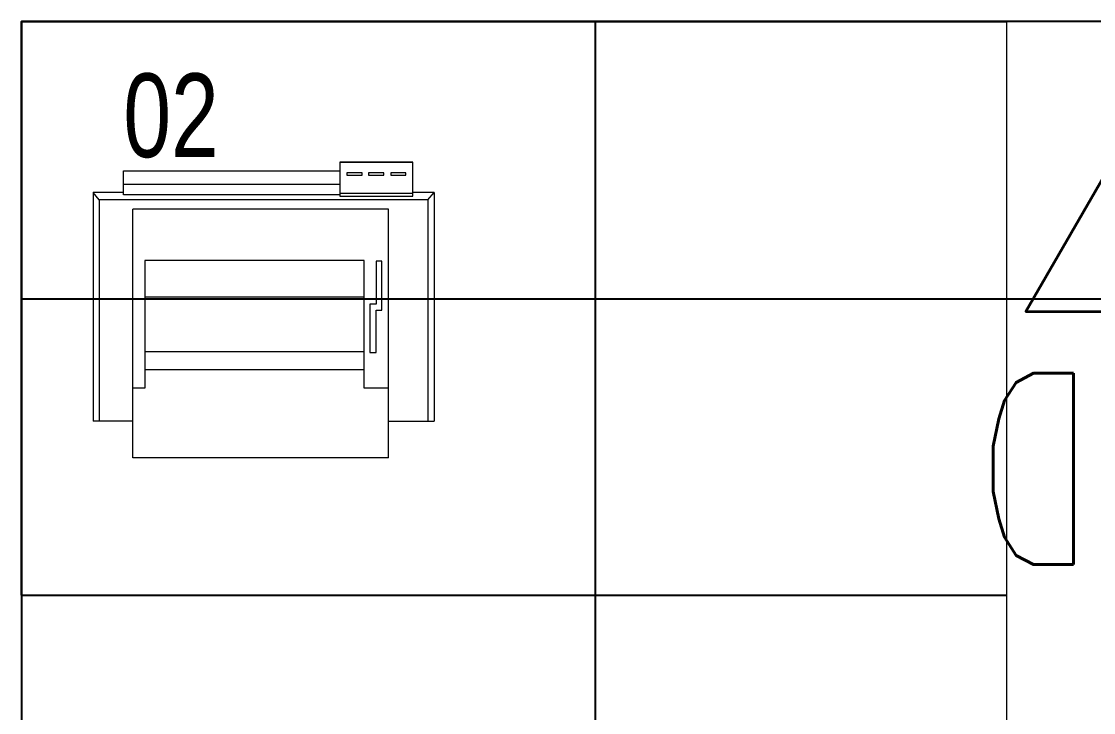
# Model space of a CAD drawing. Extents: x -560814 to 57327, y -29287 to 19916.
# Drawn here: x 38576 to 39697, y -3533 to -2810 of the extents above; entities that cross this region are included whole.
import ezdxf

# ---------------------------------------------------------------- set-up
doc = ezdxf.new("R2010")
doc.units = 0
doc.header["$LTSCALE"] = 0.25
doc.linetypes.add('DASHDOT', pattern=[25.4, 12.7, -6.35, 0, -6.35])
for name, color, linetype, lineweight in [('01-First Floor$0$72_EGR_EQP_TAG', 142, 'Continuous', 5), ('01-First Floor$0$LOADING', 253, 'Continuous', 5), ('01-First Floor$0$Walls', 251, 'Continuous', 5), ('E-LITE-CLNG-CNDT', 6, 'DASHDOT', 35), ('T-DATA-DEVC-TYPE', 2, 'Continuous', 25), ('T-DATA-WALL @ 100', 33, 'Continuous', 35)]:
    doc.layers.add(name, color=color, linetype=linetype, lineweight=lineweight)
doc.layers.add('01-First Floor$0$FALSE CEILING', color=251, linetype='Continuous')
doc.styles.add('01-First Floor$0$X3G_ENTITY_257CFD', font='swisscl.ttf', dxfattribs={"height": 200})
doc.styles.add('DC_SIMPLEX', font='SIMPLEX.shx', dxfattribs={"width": 0.7})

# ---------------------------------------------------------------- blocks, each defined once
blk = doc.blocks.new('*U42')
blk.add_hatch(color=254).paths.add_polyline_path([(1.75, 3.031), (0, 3.031), (0, 0)])
blk.add_line((0, 0), (0, 3.031))
blk.add_lwpolyline([(1.75, 3.031), (0, 0), (-1.75, 3.031)], close=True)
at = {"layer": 'T-DATA-DEVC-TYPE', "style": 'DC_SIMPLEX', "width": 0.7, "flags": 8}
blk.add_attdef('DC_TYPE', (2.682, 5.634), '', height=2, rotation=360, dxfattribs=at)
blk = doc.blocks.new('01-First Floor$0$ITPPLT2C-P')
at = {"color": 0}
for p, q in [((0.0229, 0.0318), (0.2618, 0.0318)), ((0.0304, 0.0256), (0.0229, 0.0318)), ((0.0229, 0), (0.0229, 0.0318)), ((0.0304, -0.3182), (0.0304, 0.0256)), ((0.0304, 0.0256), (0.2618, 0.0256)), ((0.2618, -0.0096), (0.2618, 0.0318)), ((0, 0), (0, -0.2262)), ((0.0252, 0), (0, 0)), ((0.0139, 0), (0.0139, -0.2262)), ((0.0252, 0), (0.0139, 0)), ((0.0252, -0.2262), (0.0252, 0)), ((0.0401, -0.2769), (0.0401, -0.0096)), ((0.3, -0.0096), (0.0401, -0.0096)), ((0.2274, -0.0222), (0.2274, -0.0096)), ((0.3, -0.2769), (0.3, -0.0096)), ((0.0939, -0.2515), (0.0939, -0.0222)), ((0.0939, -0.0222), (0.2274, -0.0222)), ((0.1321, -0.2515), (0.1321, -0.0222)), ((0.1894, -0.2515), (0.1894, -0.0222)), ((0.2082, -0.2515), (0.2082, -0.0222)), ((-0.0091, -0.2262), (0.0267, -0.2262)), ((-0.0091, -0.3023), (-0.0091, -0.2262)), ((-0.0087, -0.2262), (0.0236, -0.2262)), ((-0.0087, -0.3023), (-0.0087, -0.2262)), ((0, -0.2262), (0.0252, -0.2262)), ((0.0023, -0.2495), (0.0023, -0.2334)), ((0.0023, -0.2334), (0.0045, -0.2334)), ((0.0045, -0.2334), (0.0045, -0.2495)), ((0.0139, -0.2262), (0.0252, -0.2262)), ((0.0236, -0.2262), (0.0236, -0.3023)), ((0.0267, -0.2262), (0.0267, -0.3023)), ((0.0045, -0.2495), (0.0023, -0.2495)), ((0.0023, -0.2721), (0.0023, -0.2562)), ((0.0023, -0.2562), (0.0045, -0.2562)), ((0.0045, -0.2562), (0.0045, -0.2721)), ((0.2274, -0.2515), (0.0939, -0.2515)), ((0.1395, -0.2575), (0.19, -0.2575)), ((0.1395, -0.2641), (0.1395, -0.2575)), ((0.19, -0.2575), (0.19, -0.2641)), ((0.2274, -0.2769), (0.2274, -0.2515)), ((0.0947, -0.2701), (0.0947, -0.2641)), ((0.0947, -0.2641), (0.1395, -0.2641)), ((0.19, -0.2641), (0.1457, -0.2641)), ((0.1457, -0.2641), (0.1457, -0.2701)), ((0.0045, -0.2721), (0.0023, -0.2721)), ((0.0023, -0.295), (0.0023, -0.2793)), ((0.0023, -0.2793), (0.0045, -0.2793)), ((0.0045, -0.2793), (0.0045, -0.295)), ((0.3, -0.2769), (0.0401, -0.2769)), ((0.1457, -0.2701), (0.0947, -0.2701)), ((0.2618, -0.2769), (0.2618, -0.3246)), ((0.0267, -0.3023), (-0.0091, -0.3023)), ((0.0236, -0.3023), (-0.0087, -0.3023)), ((0.0045, -0.295), (0.0023, -0.295)), ((0.0229, -0.3246), (0.0229, -0.3023)), ((0.0304, -0.3182), (0.0229, -0.3246)), ((0.0229, -0.3246), (0.2618, -0.3246)), ((0.0304, -0.3182), (0.2618, -0.3182))]:
    blk.add_line(p, q, dxfattribs=at)
blk = doc.blocks.new('01-First Floor$0$GF21043-P')
at = {"color": 0}
for p, q in [((0.8, 0), (0.8, 0.75)), ((-0.8, 0), (0.8, 0))]:
    blk.add_line(p, q, dxfattribs=at)
blk = doc.blocks.new('01-First Floor')
at = {"layer": '01-First Floor$0$FALSE CEILING', "linetype": 'Continuous'}
for p, q in [((39176, -6100), (39176, -2810)), ((38576, -3100), (42776, -3100))]:
    blk.add_line(p, q, dxfattribs=at)
at = {"layer": '01-First Floor$0$FALSE CEILING'}
blk.add_line((38576, -3410, -0.1), (39606, -3410, -0.1), dxfattribs=at)
at = {"layer": '01-First Floor$0$FALSE CEILING', "elevation": -0.1}
blk.add_lwpolyline([(38576, -3410), (38576, -2810), (39606, -2810)], dxfattribs=at)
at = {"layer": '01-First Floor$0$FALSE CEILING'}
blk.add_lwpolyline([(38576, -6100), (42776, -6100), (42776, -2810), (38576, -2810)], close=True, dxfattribs=at)
at = {"layer": '01-First Floor$0$LOADING'}
blk.add_line((38576, -3410, -0.1), (39606, -3410, -0.1), dxfattribs=at)
at = {"layer": '01-First Floor$0$LOADING', "elevation": -0.1}
blk.add_lwpolyline([(38576, -3410), (38576, -2810), (39606, -2810)], dxfattribs=at)
at = {"layer": '01-First Floor$0$Walls'}
for q in [(38576, -6100), (42776, -2810)]:
    blk.add_line((38576, -2810), q, dxfattribs=at)
at = {"layer": '01-First Floor$0$LOADING', "extrusion": (1.19924e-18, 8.17187e-07, 1), "xscale": -1000.000000000003, "yscale": 1000.000000000003, "zscale": 1000.000000000003, "rotation": 270}
blk.add_blockref('01-First Floor$0$GF21043-P', (39606, -3610, -0.1), dxfattribs=at)
at = {"layer": '01-First Floor$0$LOADING', "extrusion": (-8.17187e-07, 1.19902e-18, -1), "xscale": 1000.000000000004, "yscale": 1000.000000000004, "zscale": 1000.000000000004, "rotation": 269.9999999932569}
blk.add_blockref('01-First Floor$0$ITPPLT2C-P', (-38682.7, -2966.1, 0.1), dxfattribs=at)
at = {"layer": '01-First Floor$0$72_EGR_EQP_TAG', "insert": (38732.4, -2864.4, -0.1), "char_height": 87.47, "attachment_point": 2, "style": '01-First Floor$0$X3G_ENTITY_257CFD'}
blk.add_mtext('02', dxfattribs=at)

msp = doc.modelspace()

# ---------------------------------------------------------------- block references
at = {"layer": 'E-LITE-CLNG-CNDT'}
msp.add_blockref('01-First Floor', (0, 0), dxfattribs=at)
at = {"layer": 'T-DATA-WALL @ 100'}
ref = msp.add_blockref('*U42', (39801, -2810), dxfattribs=dict(at, xscale=-100, yscale=100, zscale=100, rotation=180))
ref.add_attrib('DC_TYPE', 'D', (39699.7, -3177.8, 0), dxfattribs={"layer": 'T-DATA-DEVC-TYPE', "height": 200, "rotation": 180, "style": 'DC_SIMPLEX', "width": 0.7, "flags": 8})

doc.saveas('drawing.dxf')
